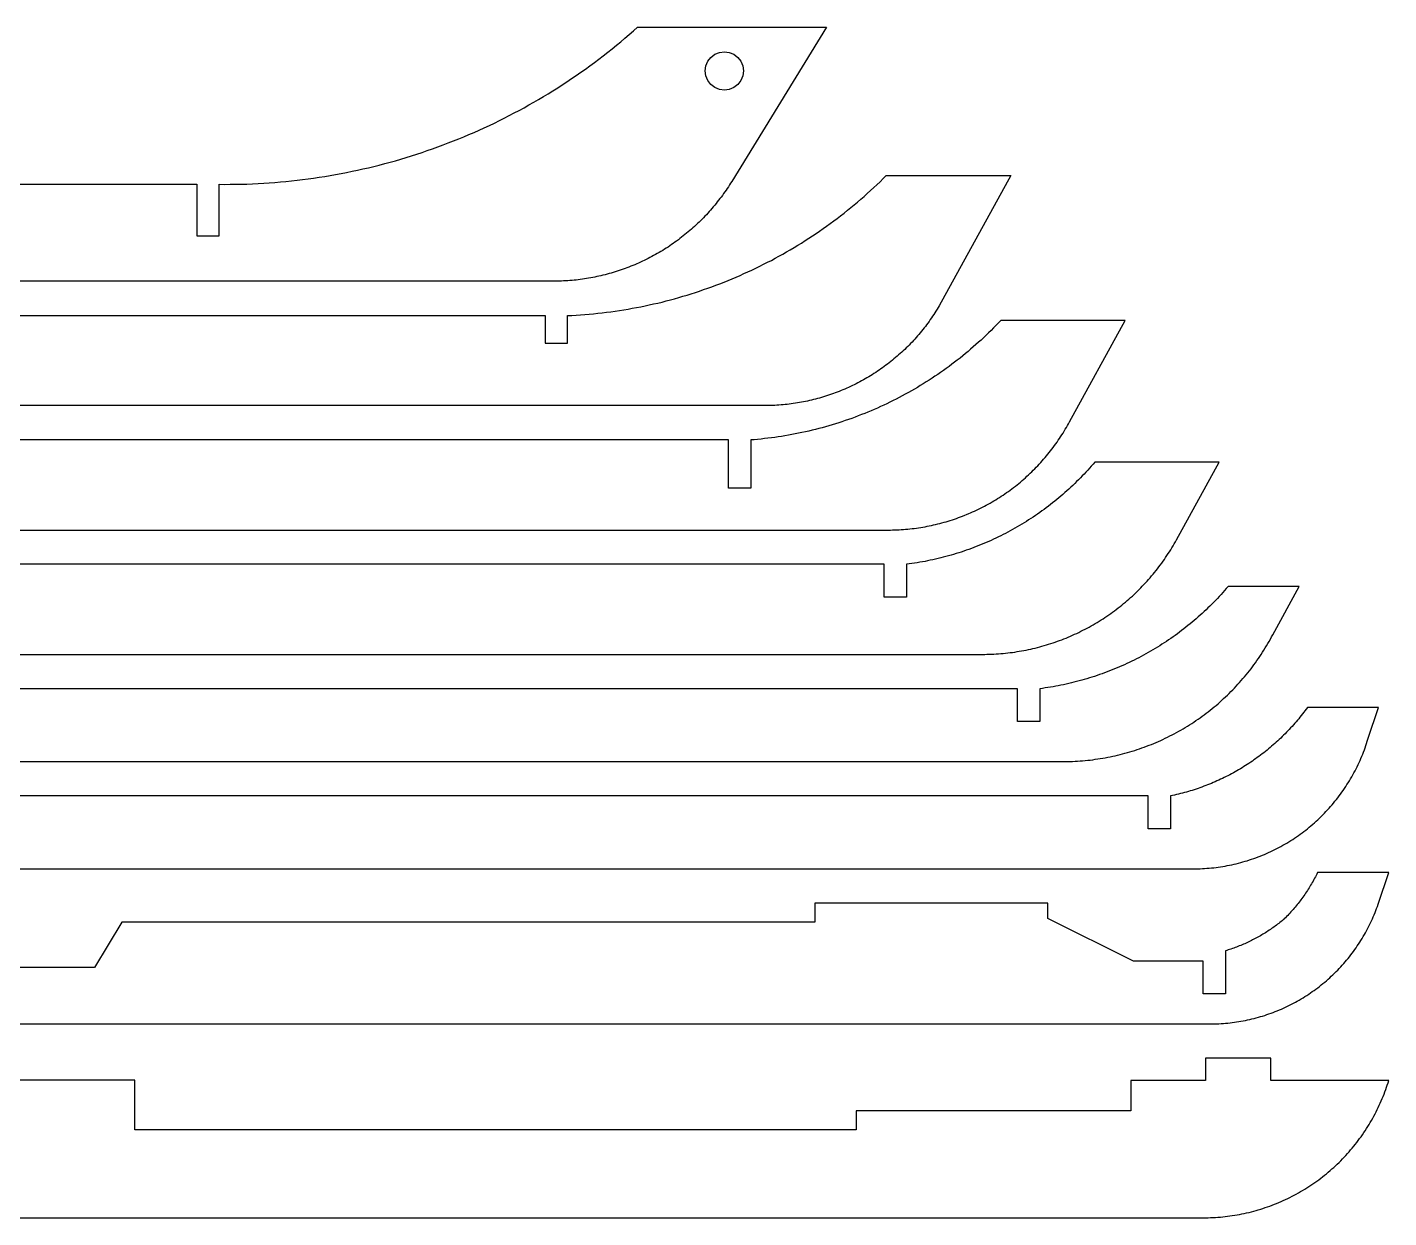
# Model space of a CAD drawing. Header units: millimetres. Extents: x -913 to 55, y -4 to 461.
# Drawn here: x -158.5 to 55.1, y 13 to 199.9 of the extents above; entities that cross this region are included whole.
import ezdxf

# ---------------------------------------------------------------- set-up
doc = ezdxf.new("R2010")
doc.units = ezdxf.units.MM
doc.header["$MEASUREMENT"] = 0
doc.layers.add('Inner_Cut', color=10, linetype='Continuous')

msp = doc.modelspace()

# ---------------------------------------------------------------- linework, layer by layer
for points in [[(-418.48, 175.25), (-131.91, 175.25), (-131.91, 167.14), (-128.41, 167.14), (-128.41, 175.25), (-127.54, 175.24), (-126.66, 175.25), (-125.79, 175.26), (-124.91, 175.27), (-124.04, 175.3), (-123.16, 175.33), (-122.29, 175.38), (-121.41, 175.43), (-120.54, 175.48), (-119.67, 175.55), (-118.8, 175.62), (-117.92, 175.7), (-117.05, 175.79), (-116.18, 175.89), (-115.32, 175.99), (-114.45, 176.11), (-113.58, 176.23), (-112.71, 176.35), (-111.85, 176.49), (-110.99, 176.63), (-110.13, 176.79), (-109.27, 176.95), (-108.41, 177.11), (-107.55, 177.29), (-106.69, 177.47), (-105.84, 177.66), (-104.99, 177.86), (-104.14, 178.06), (-103.29, 178.28), (-102.44, 178.5), (-101.6, 178.73), (-100.75, 178.96), (-99.91, 179.21), (-99.07, 179.46), (-98.24, 179.72), (-97.41, 179.99), (-96.57, 180.26), (-95.75, 180.54), (-94.92, 180.83), (-94.1, 181.13), (-93.28, 181.43), (-92.46, 181.74), (-91.64, 182.06), (-90.83, 182.39), (-90.02, 182.72), (-89.22, 183.06), (-88.41, 183.41), (-87.61, 183.76), (-86.82, 184.13), (-86.02, 184.5), (-85.23, 184.87), (-84.45, 185.26), (-83.67, 185.65), (-82.89, 186.05), (-82.11, 186.45), (-81.34, 186.86), (-80.57, 187.28), (-79.81, 187.71), (-79.05, 188.14), (-78.29, 188.58), (-77.54, 189.03), (-76.79, 189.48), (-76.04, 189.94), (-75.3, 190.41), (-74.57, 190.88), (-73.84, 191.36), (-73.11, 191.85), (-72.39, 192.34), (-71.67, 192.84), (-70.95, 193.35), (-70.24, 193.86), (-69.54, 194.38), (-68.84, 194.9), (-68.14, 195.44), (-67.45, 195.97), (-66.77, 196.52), (-66.09, 197.07), (-65.41, 197.62), (-64.74, 198.19), (-64.08, 198.76), (-63.42, 199.33), (-62.76, 199.91), (-33.13, 199.91), (-47.99, 175.71), (-48.17, 175.43), (-48.34, 175.15), (-48.52, 174.88), (-48.7, 174.6), (-48.89, 174.33), (-49.08, 174.06), (-49.27, 173.79), (-49.46, 173.52), (-49.65, 173.26), (-49.85, 173), (-50.05, 172.74), (-50.26, 172.48), (-50.46, 172.22), (-50.67, 171.97), (-50.88, 171.71), (-51.09, 171.46), (-51.31, 171.22), (-51.53, 170.97), (-51.75, 170.73), (-51.97, 170.48), (-52.2, 170.25), (-52.42, 170.01), (-52.65, 169.77), (-52.89, 169.54), (-53.12, 169.31), (-53.36, 169.08), (-53.6, 168.86), (-53.84, 168.63), (-54.08, 168.41), (-54.33, 168.2), (-54.58, 167.98), (-54.83, 167.77), (-55.08, 167.56), (-55.34, 167.35), (-55.59, 167.14), (-55.85, 166.94), (-56.11, 166.74), (-56.37, 166.54), (-56.64, 166.35), (-56.91, 166.16), (-57.17, 165.97), (-57.44, 165.78), (-57.72, 165.59), (-57.99, 165.41), (-58.27, 165.23), (-58.54, 165.06), (-58.82, 164.88), (-59.11, 164.71), (-59.39, 164.55), (-59.67, 164.38), (-59.96, 164.22), (-60.25, 164.06), (-60.54, 163.9), (-60.83, 163.75), (-61.12, 163.6), (-61.41, 163.45), (-61.71, 163.31), (-62, 163.17), (-62.3, 163.03), (-62.6, 162.89), (-62.9, 162.76), (-63.21, 162.63), (-63.51, 162.5), (-63.81, 162.38), (-64.12, 162.26), (-64.43, 162.14), (-64.73, 162.03), (-65.04, 161.92), (-65.35, 161.81), (-65.67, 161.7), (-65.98, 161.6), (-66.29, 161.5), (-66.61, 161.41), (-66.92, 161.32), (-67.24, 161.23), (-67.56, 161.14), (-67.87, 161.06), (-68.19, 160.98), (-68.51, 160.9), (-68.83, 160.83), (-69.15, 160.76), (-69.48, 160.69), (-69.8, 160.63), (-70.12, 160.57), (-70.45, 160.51), (-70.77, 160.46), (-71.1, 160.4), (-71.42, 160.36), (-71.75, 160.31), (-72.07, 160.27), (-72.4, 160.23), (-72.73, 160.2), (-73.05, 160.17), (-73.38, 160.14), (-73.71, 160.12), (-74.04, 160.09), (-74.37, 160.08), (-74.69, 160.06), (-75.02, 160.05), (-75.35, 160.04), (-75.68, 160.04), (-76.01, 160.04), (-419.71, 160.04)], [(-363.81, 154.65), (-77.24, 154.65), (-77.24, 150.31), (-73.74, 150.31), (-73.74, 154.65), (-73.06, 154.68), (-72.38, 154.72), (-71.7, 154.77), (-71.02, 154.82), (-70.34, 154.88), (-69.67, 154.94), (-68.99, 155.01), (-68.31, 155.08), (-67.63, 155.17), (-66.96, 155.25), (-66.28, 155.35), (-65.61, 155.45), (-64.94, 155.56), (-64.26, 155.67), (-63.59, 155.79), (-62.92, 155.91), (-62.25, 156.04), (-61.59, 156.18), (-60.92, 156.32), (-60.26, 156.47), (-59.59, 156.62), (-58.93, 156.78), (-58.27, 156.95), (-57.61, 157.12), (-56.95, 157.3), (-56.3, 157.49), (-55.64, 157.68), (-54.99, 157.87), (-54.34, 158.07), (-53.69, 158.28), (-53.04, 158.5), (-52.4, 158.72), (-51.75, 158.94), (-51.11, 159.17), (-50.47, 159.41), (-49.84, 159.65), (-49.2, 159.9), (-48.57, 160.16), (-47.94, 160.41), (-47.31, 160.68), (-46.69, 160.95), (-46.07, 161.23), (-45.45, 161.51), (-44.83, 161.8), (-44.21, 162.09), (-43.6, 162.39), (-42.99, 162.7), (-42.39, 163.01), (-41.78, 163.32), (-41.18, 163.64), (-40.58, 163.97), (-39.99, 164.3), (-39.4, 164.64), (-38.81, 164.98), (-38.22, 165.33), (-37.64, 165.68), (-37.06, 166.04), (-36.48, 166.41), (-35.91, 166.78), (-35.34, 167.15), (-34.77, 167.53), (-34.21, 167.91), (-33.65, 168.3), (-33.1, 168.7), (-32.54, 169.1), (-32, 169.5), (-31.45, 169.91), (-30.91, 170.32), (-30.37, 170.74), (-29.84, 171.17), (-29.31, 171.6), (-28.78, 172.03), (-28.26, 172.47), (-27.74, 172.91), (-27.23, 173.36), (-26.72, 173.81), (-26.22, 174.27), (-25.71, 174.73), (-25.22, 175.19), (-24.72, 175.66), (-24.24, 176.14), (-23.75, 176.62), (-4.23, 176.62), (-15.44, 156.19), (-15.61, 155.91), (-15.78, 155.63), (-15.95, 155.36), (-16.12, 155.08), (-16.3, 154.81), (-16.48, 154.54), (-16.66, 154.27), (-16.85, 154.01), (-17.04, 153.74), (-17.23, 153.48), (-17.42, 153.22), (-17.61, 152.96), (-17.81, 152.71), (-18.01, 152.45), (-18.22, 152.2), (-18.42, 151.95), (-18.63, 151.7), (-18.84, 151.46), (-19.06, 151.22), (-19.27, 150.97), (-19.49, 150.74), (-19.71, 150.5), (-19.94, 150.26), (-20.16, 150.03), (-20.39, 149.8), (-20.62, 149.57), (-20.85, 149.35), (-21.09, 149.13), (-21.32, 148.91), (-21.56, 148.69), (-21.81, 148.47), (-22.05, 148.26), (-22.3, 148.05), (-22.54, 147.84), (-22.79, 147.63), (-23.05, 147.43), (-23.3, 147.23), (-23.56, 147.03), (-23.82, 146.84), (-24.08, 146.65), (-24.34, 146.46), (-24.6, 146.27), (-24.87, 146.08), (-25.14, 145.9), (-25.41, 145.72), (-25.68, 145.55), (-25.95, 145.37), (-26.23, 145.2), (-26.5, 145.04), (-26.78, 144.87), (-27.06, 144.71), (-27.34, 144.55), (-27.63, 144.39), (-27.91, 144.24), (-28.2, 144.09), (-28.49, 143.94), (-28.78, 143.8), (-29.07, 143.65), (-29.36, 143.51), (-29.66, 143.38), (-29.95, 143.25), (-30.25, 143.12), (-30.55, 142.99), (-30.84, 142.87), (-31.14, 142.74), (-31.45, 142.63), (-31.75, 142.51), (-32.05, 142.4), (-32.36, 142.29), (-32.66, 142.19), (-32.97, 142.09), (-33.28, 141.99), (-33.59, 141.89), (-33.9, 141.8), (-34.21, 141.71), (-34.52, 141.62), (-34.84, 141.54), (-35.15, 141.46), (-35.47, 141.38), (-35.78, 141.31), (-36.1, 141.24), (-36.41, 141.17), (-36.73, 141.11), (-37.05, 141.05), (-37.37, 140.99), (-37.69, 140.93), (-38.01, 140.88), (-38.33, 140.84), (-38.65, 140.79), (-38.97, 140.75), (-39.29, 140.71), (-39.61, 140.68), (-39.94, 140.65), (-40.26, 140.62), (-40.58, 140.59), (-40.9, 140.57), (-41.23, 140.55), (-41.55, 140.54), (-41.87, 140.53), (-42.2, 140.52), (-42.52, 140.51), (-42.85, 140.51), (-365.04, 140.51)], [(-336.32, 120.99), (-23.44, 120.99), (-23.1, 120.99), (-22.75, 121), (-22.41, 121.01), (-22.07, 121.02), (-21.73, 121.04), (-21.39, 121.06), (-21.05, 121.08), (-20.71, 121.11), (-20.37, 121.14), (-20.03, 121.17), (-19.69, 121.21), (-19.35, 121.25), (-19.02, 121.29), (-18.68, 121.34), (-18.34, 121.4), (-18.01, 121.45), (-17.67, 121.51), (-17.33, 121.57), (-17, 121.64), (-16.67, 121.71), (-16.33, 121.78), (-16, 121.86), (-15.67, 121.94), (-15.34, 122.02), (-15.01, 122.11), (-14.68, 122.2), (-14.35, 122.29), (-14.02, 122.39), (-13.7, 122.49), (-13.37, 122.6), (-13.05, 122.71), (-12.73, 122.82), (-12.41, 122.93), (-12.09, 123.05), (-11.77, 123.17), (-11.45, 123.3), (-11.14, 123.42), (-10.82, 123.56), (-10.51, 123.69), (-10.2, 123.83), (-9.89, 123.97), (-9.58, 124.12), (-9.27, 124.26), (-8.96, 124.41), (-8.66, 124.57), (-8.36, 124.73), (-8.06, 124.89), (-7.76, 125.05), (-7.46, 125.22), (-7.16, 125.39), (-6.87, 125.56), (-6.58, 125.74), (-6.29, 125.92), (-6, 126.1), (-5.71, 126.29), (-5.43, 126.48), (-5.15, 126.67), (-4.87, 126.86), (-4.59, 127.06), (-4.31, 127.26), (-4.04, 127.46), (-3.77, 127.67), (-3.5, 127.88), (-3.23, 128.09), (-2.97, 128.31), (-2.7, 128.52), (-2.44, 128.74), (-2.19, 128.97), (-1.93, 129.19), (-1.68, 129.42), (-1.43, 129.65), (-1.18, 129.89), (-0.93, 130.12), (-0.69, 130.36), (-0.45, 130.6), (-0.21, 130.85), (0.03, 131.09), (0.26, 131.34), (0.49, 131.59), (0.72, 131.85), (0.94, 132.1), (1.17, 132.36), (1.39, 132.62), (1.6, 132.89), (1.82, 133.15), (2.03, 133.42), (2.24, 133.69), (2.44, 133.96), (2.64, 134.24), (2.84, 134.51), (3.04, 134.79), (3.23, 135.07), (3.43, 135.35), (3.61, 135.64), (3.8, 135.93), (3.98, 136.21), (4.16, 136.5), (4.33, 136.8), (4.51, 137.09), (4.68, 137.39), (4.84, 137.68), (5.01, 137.98), (13.72, 153.87), (-5.8, 153.87), (-6.17, 153.47), (-6.55, 153.08), (-6.93, 152.7), (-7.31, 152.31), (-7.7, 151.93), (-8.09, 151.56), (-8.49, 151.18), (-8.88, 150.81), (-9.28, 150.45), (-9.69, 150.09), (-10.1, 149.73), (-10.51, 149.37), (-10.92, 149.02), (-11.34, 148.68), (-11.76, 148.33), (-12.18, 147.99), (-12.61, 147.66), (-13.03, 147.33), (-13.47, 147), (-13.9, 146.68), (-14.34, 146.36), (-14.78, 146.04), (-15.22, 145.73), (-15.67, 145.42), (-16.12, 145.12), (-16.57, 144.82), (-17.03, 144.52), (-17.48, 144.23), (-17.94, 143.94), (-18.41, 143.66), (-18.87, 143.38), (-19.34, 143.1), (-19.81, 142.83), (-20.28, 142.57), (-20.76, 142.3), (-21.23, 142.05), (-21.71, 141.79), (-22.2, 141.54), (-22.68, 141.3), (-23.17, 141.06), (-23.65, 140.82), (-24.15, 140.59), (-24.64, 140.36), (-25.13, 140.14), (-25.63, 139.92), (-26.13, 139.71), (-26.63, 139.5), (-27.13, 139.3), (-27.63, 139.1), (-28.14, 138.9), (-28.65, 138.71), (-29.16, 138.52), (-29.67, 138.34), (-30.18, 138.16), (-30.7, 137.99), (-31.21, 137.82), (-31.73, 137.66), (-32.25, 137.5), (-32.77, 137.35), (-33.29, 137.2), (-33.81, 137.05), (-34.34, 136.91), (-34.86, 136.78), (-35.39, 136.65), (-35.92, 136.52), (-36.44, 136.4), (-36.97, 136.29), (-37.5, 136.18), (-38.04, 136.07), (-38.57, 135.97), (-39.1, 135.87), (-39.64, 135.78), (-40.17, 135.69), (-40.71, 135.61), (-41.25, 135.53), (-41.78, 135.46), (-42.32, 135.39), (-42.86, 135.33), (-43.4, 135.27), (-43.94, 135.22), (-44.48, 135.17), (-45.02, 135.13), (-45.02, 127.55), (-48.52, 127.55), (-48.52, 135.13), (-335.09, 135.13)], [(-322.47, 101.47), (-8.67, 101.47), (-8.31, 101.47), (-7.95, 101.48), (-7.58, 101.49), (-7.22, 101.5), (-6.85, 101.52), (-6.49, 101.54), (-6.13, 101.56), (-5.77, 101.59), (-5.4, 101.62), (-5.04, 101.66), (-4.68, 101.7), (-4.32, 101.74), (-3.96, 101.79), (-3.6, 101.84), (-3.24, 101.9), (-2.88, 101.95), (-2.52, 102.02), (-2.16, 102.08), (-1.8, 102.15), (-1.45, 102.23), (-1.09, 102.3), (-0.74, 102.39), (-0.38, 102.47), (-0.03, 102.56), (0.32, 102.65), (0.67, 102.75), (1.02, 102.85), (1.37, 102.95), (1.72, 103.06), (2.07, 103.17), (2.41, 103.28), (2.76, 103.4), (3.1, 103.52), (3.44, 103.65), (3.78, 103.77), (4.12, 103.91), (4.46, 104.04), (4.8, 104.18), (5.13, 104.32), (5.46, 104.47), (5.8, 104.62), (6.13, 104.77), (6.46, 104.93), (6.78, 105.09), (7.11, 105.25), (7.43, 105.42), (7.75, 105.59), (8.07, 105.76), (8.39, 105.94), (8.71, 106.12), (9.02, 106.3), (9.33, 106.49), (9.64, 106.68), (9.95, 106.87), (10.26, 107.07), (10.56, 107.27), (10.87, 107.47), (11.17, 107.68), (11.46, 107.89), (11.76, 108.1), (12.05, 108.32), (12.34, 108.53), (12.63, 108.76), (12.92, 108.98), (13.2, 109.21), (13.49, 109.44), (13.77, 109.67), (14.04, 109.91), (14.32, 110.15), (14.59, 110.39), (14.86, 110.63), (15.12, 110.88), (15.39, 111.13), (15.65, 111.38), (15.91, 111.64), (16.17, 111.9), (16.42, 112.16), (16.67, 112.42), (16.92, 112.69), (17.16, 112.96), (17.41, 113.23), (17.65, 113.5), (17.88, 113.78), (18.12, 114.06), (18.35, 114.34), (18.57, 114.62), (18.8, 114.91), (19.02, 115.2), (19.24, 115.49), (19.46, 115.78), (19.67, 116.08), (19.88, 116.38), (20.08, 116.68), (20.29, 116.98), (20.49, 117.28), (20.68, 117.59), (20.88, 117.9), (21.07, 118.21), (21.26, 118.52), (21.44, 118.83), (21.62, 119.15), (21.8, 119.47), (28.49, 131.65), (8.96, 131.65), (8.69, 131.33), (8.42, 131.02), (8.14, 130.7), (7.86, 130.39), (7.57, 130.08), (7.29, 129.78), (7, 129.47), (6.71, 129.17), (6.41, 128.87), (6.11, 128.58), (5.81, 128.28), (5.51, 127.99), (5.21, 127.71), (4.9, 127.42), (4.59, 127.14), (4.27, 126.86), (3.96, 126.59), (3.64, 126.31), (3.32, 126.04), (3, 125.77), (2.67, 125.51), (2.34, 125.25), (2.01, 124.99), (1.68, 124.73), (1.35, 124.48), (1.01, 124.23), (0.67, 123.98), (0.33, 123.74), (-0.01, 123.5), (-0.36, 123.26), (-0.71, 123.03), (-1.06, 122.8), (-1.41, 122.57), (-1.76, 122.34), (-2.12, 122.12), (-2.48, 121.9), (-2.84, 121.69), (-3.2, 121.48), (-3.56, 121.27), (-3.93, 121.06), (-4.3, 120.86), (-4.67, 120.66), (-5.04, 120.47), (-5.41, 120.28), (-5.79, 120.09), (-6.16, 119.9), (-6.54, 119.72), (-6.92, 119.54), (-7.3, 119.37), (-7.68, 119.2), (-8.07, 119.03), (-8.45, 118.87), (-8.84, 118.7), (-9.23, 118.55), (-9.62, 118.39), (-10.01, 118.24), (-10.4, 118.1), (-10.8, 117.95), (-11.19, 117.81), (-11.59, 117.68), (-11.99, 117.54), (-12.39, 117.42), (-12.79, 117.29), (-13.19, 117.17), (-13.59, 117.05), (-14, 116.94), (-14.4, 116.82), (-14.8, 116.72), (-15.21, 116.61), (-15.62, 116.51), (-16.03, 116.42), (-16.44, 116.33), (-16.85, 116.24), (-17.26, 116.15), (-17.67, 116.07), (-18.08, 115.99), (-18.49, 115.92), (-18.91, 115.85), (-19.32, 115.78), (-19.74, 115.72), (-20.15, 115.66), (-20.57, 115.61), (-20.57, 110.45), (-24.07, 110.45), (-24.07, 115.61), (-310.63, 115.61)], [(-290.95, 84.64), (3.89, 84.64), (4.29, 84.64), (4.69, 84.65), (5.08, 84.66), (5.48, 84.67), (5.88, 84.69), (6.27, 84.71), (6.67, 84.74), (7.06, 84.77), (7.46, 84.81), (7.85, 84.85), (8.25, 84.89), (8.64, 84.94), (9.04, 85), (9.43, 85.05), (9.82, 85.11), (10.21, 85.18), (10.6, 85.25), (10.99, 85.32), (11.38, 85.4), (11.77, 85.48), (12.16, 85.57), (12.55, 85.66), (12.93, 85.75), (13.32, 85.85), (13.7, 85.95), (14.08, 86.06), (14.46, 86.17), (14.84, 86.28), (15.22, 86.4), (15.6, 86.52), (15.98, 86.65), (16.35, 86.78), (16.73, 86.92), (17.1, 87.05), (17.47, 87.2), (17.84, 87.34), (18.21, 87.49), (18.57, 87.65), (18.94, 87.81), (19.3, 87.97), (19.66, 88.13), (20.02, 88.3), (20.37, 88.48), (20.73, 88.66), (21.08, 88.84), (21.43, 89.02), (21.78, 89.21), (22.13, 89.4), (22.48, 89.6), (22.82, 89.8), (23.16, 90), (23.5, 90.21), (23.84, 90.42), (24.17, 90.63), (24.5, 90.85), (24.83, 91.07), (25.16, 91.3), (25.49, 91.52), (25.81, 91.76), (26.13, 91.99), (26.45, 92.23), (26.76, 92.47), (27.07, 92.72), (27.38, 92.96), (27.69, 93.22), (27.99, 93.47), (28.3, 93.73), (28.59, 93.99), (28.89, 94.26), (29.18, 94.52), (29.47, 94.79), (29.76, 95.07), (30.05, 95.34), (30.33, 95.62), (30.61, 95.91), (30.88, 96.19), (31.15, 96.48), (31.42, 96.77), (31.69, 97.07), (31.95, 97.37), (32.21, 97.67), (32.47, 97.97), (32.72, 98.27), (32.97, 98.58), (33.22, 98.89), (33.47, 99.21), (33.71, 99.52), (33.94, 99.84), (34.18, 100.16), (34.41, 100.49), (34.63, 100.81), (34.86, 101.14), (35.08, 101.47), (35.29, 101.8), (35.5, 102.14), (35.71, 102.48), (35.92, 102.82), (36.12, 103.16), (36.32, 103.5), (36.51, 103.85), (36.7, 104.2), (36.89, 104.55), (41.05, 112.13), (29.88, 112.13), (29.6, 111.81), (29.33, 111.49), (29.05, 111.18), (28.77, 110.87), (28.48, 110.56), (28.2, 110.25), (27.91, 109.95), (27.62, 109.65), (27.32, 109.35), (27.02, 109.06), (26.72, 108.76), (26.42, 108.47), (26.12, 108.18), (25.81, 107.9), (25.5, 107.62), (25.18, 107.34), (24.87, 107.06), (24.55, 106.79), (24.23, 106.52), (23.91, 106.25), (23.58, 105.99), (23.25, 105.73), (22.92, 105.47), (22.59, 105.21), (22.26, 104.96), (21.92, 104.71), (21.58, 104.46), (21.24, 104.22), (20.9, 103.98), (20.55, 103.74), (20.2, 103.51), (19.85, 103.28), (19.5, 103.05), (19.15, 102.82), (18.79, 102.6), (18.43, 102.38), (18.07, 102.17), (17.71, 101.96), (17.35, 101.75), (16.98, 101.54), (16.61, 101.34), (16.24, 101.14), (15.87, 100.95), (15.5, 100.75), (15.13, 100.57), (14.75, 100.38), (14.37, 100.2), (13.99, 100.02), (13.61, 99.85), (13.23, 99.68), (12.84, 99.51), (12.46, 99.34), (12.07, 99.18), (11.68, 99.02), (11.29, 98.87), (10.9, 98.72), (10.51, 98.57), (10.11, 98.43), (9.72, 98.29), (9.32, 98.15), (8.92, 98.02), (8.52, 97.89), (8.12, 97.77), (7.72, 97.65), (7.32, 97.53), (6.92, 97.41), (6.51, 97.3), (6.11, 97.2), (5.7, 97.09), (5.29, 96.99), (4.88, 96.9), (4.48, 96.8), (4.07, 96.71), (3.65, 96.63), (3.24, 96.55), (2.83, 96.47), (2.42, 96.4), (2, 96.33), (1.59, 96.26), (1.18, 96.2), (0.76, 96.14), (0.34, 96.08), (0.34, 90.93), (-3.16, 90.93), (-3.16, 96.08), (-289.72, 96.08)], [(-270.46, 67.81), (24.4, 67.81), (24.76, 67.81), (25.12, 67.82), (25.48, 67.83), (25.84, 67.84), (26.2, 67.86), (26.55, 67.89), (26.91, 67.92), (27.27, 67.95), (27.62, 67.99), (27.98, 68.03), (28.34, 68.08), (28.69, 68.13), (29.05, 68.19), (29.4, 68.25), (29.75, 68.31), (30.1, 68.38), (30.46, 68.46), (30.81, 68.53), (31.15, 68.62), (31.5, 68.7), (31.85, 68.79), (32.2, 68.89), (32.54, 68.99), (32.88, 69.09), (33.23, 69.2), (33.57, 69.31), (33.91, 69.43), (34.24, 69.55), (34.58, 69.68), (34.91, 69.81), (35.25, 69.94), (35.58, 70.08), (35.91, 70.22), (36.23, 70.37), (36.56, 70.52), (36.88, 70.67), (37.21, 70.83), (37.53, 70.99), (37.84, 71.16), (38.16, 71.33), (38.47, 71.5), (38.78, 71.68), (39.09, 71.86), (39.4, 72.05), (39.7, 72.24), (40.01, 72.43), (40.31, 72.63), (40.6, 72.83), (40.9, 73.04), (41.19, 73.24), (41.48, 73.46), (41.77, 73.67), (42.05, 73.89), (42.33, 74.11), (42.61, 74.34), (42.88, 74.57), (43.16, 74.8), (43.43, 75.04), (43.69, 75.28), (43.96, 75.52), (44.22, 75.77), (44.47, 76.02), (44.73, 76.27), (44.98, 76.53), (45.23, 76.79), (45.47, 77.05), (45.71, 77.32), (45.95, 77.59), (46.19, 77.86), (46.42, 78.13), (46.64, 78.41), (46.87, 78.69), (47.09, 78.97), (47.31, 79.26), (47.52, 79.54), (47.73, 79.84), (47.94, 80.13), (48.14, 80.43), (48.34, 80.72), (48.53, 81.03), (48.72, 81.33), (48.91, 81.63), (49.09, 81.94), (49.27, 82.25), (49.45, 82.57), (49.62, 82.88), (49.79, 83.2), (49.95, 83.52), (50.11, 83.84), (50.27, 84.16), (50.42, 84.49), (50.57, 84.81), (50.71, 85.14), (50.85, 85.47), (50.99, 85.8), (51.12, 86.14), (51.25, 86.47), (51.37, 86.81), (51.49, 87.15), (51.6, 87.49), (51.71, 87.83), (51.82, 88.17), (53.49, 93.15), (42.31, 93.15), (42.12, 92.89), (41.93, 92.63), (41.74, 92.38), (41.55, 92.12), (41.35, 91.87), (41.15, 91.63), (40.95, 91.38), (40.74, 91.13), (40.54, 90.89), (40.33, 90.65), (40.12, 90.41), (39.91, 90.17), (39.69, 89.93), (39.47, 89.7), (39.25, 89.47), (39.03, 89.24), (38.81, 89.01), (38.59, 88.79), (38.36, 88.56), (38.13, 88.34), (37.9, 88.12), (37.66, 87.9), (37.43, 87.69), (37.19, 87.47), (36.95, 87.26), (36.71, 87.05), (36.47, 86.85), (36.23, 86.64), (35.98, 86.44), (35.73, 86.24), (35.48, 86.04), (35.23, 85.85), (34.97, 85.65), (34.72, 85.46), (34.46, 85.27), (34.2, 85.09), (33.94, 84.9), (33.68, 84.72), (33.42, 84.54), (33.15, 84.36), (32.89, 84.19), (32.62, 84.02), (32.35, 83.85), (32.08, 83.68), (31.8, 83.52), (31.53, 83.35), (31.25, 83.19), (30.97, 83.04), (30.7, 82.88), (30.42, 82.73), (30.13, 82.58), (29.85, 82.43), (29.57, 82.29), (29.28, 82.15), (28.99, 82.01), (28.71, 81.87), (28.42, 81.74), (28.13, 81.6), (27.83, 81.47), (27.54, 81.35), (27.25, 81.22), (26.95, 81.1), (26.66, 80.98), (26.36, 80.87), (26.06, 80.76), (25.76, 80.65), (25.46, 80.54), (25.16, 80.43), (24.86, 80.33), (24.56, 80.23), (24.25, 80.13), (23.95, 80.04), (23.64, 79.95), (23.33, 79.86), (23.03, 79.78), (22.72, 79.69), (22.41, 79.61), (22.1, 79.54), (21.79, 79.46), (21.48, 79.39), (21.17, 79.32), (20.86, 79.25), (20.86, 74.1), (17.36, 74.1), (17.36, 79.25), (-269.21, 79.25)], [(-288.72, 43.49), (26, 43.49), (26.35, 43.48), (26.7, 43.47), (27.05, 43.47), (27.39, 43.47), (27.74, 43.48), (28.09, 43.49), (28.44, 43.5), (28.79, 43.52), (29.14, 43.54), (29.48, 43.57), (29.83, 43.6), (30.18, 43.64), (30.53, 43.68), (30.87, 43.73), (31.22, 43.78), (31.56, 43.83), (31.9, 43.89), (32.25, 43.95), (32.59, 44.02), (32.93, 44.09), (33.27, 44.17), (33.61, 44.24), (33.95, 44.33), (34.29, 44.42), (34.63, 44.51), (34.96, 44.61), (35.29, 44.71), (35.63, 44.81), (35.96, 44.92), (36.29, 45.03), (36.62, 45.15), (36.94, 45.27), (37.27, 45.4), (37.59, 45.53), (37.92, 45.66), (38.24, 45.8), (38.55, 45.94), (38.87, 46.09), (39.19, 46.24), (39.5, 46.39), (39.81, 46.55), (40.12, 46.71), (40.43, 46.87), (40.73, 47.04), (41.04, 47.22), (41.34, 47.39), (41.64, 47.57), (41.93, 47.76), (42.23, 47.94), (42.52, 48.14), (42.81, 48.33), (43.09, 48.53), (43.38, 48.73), (43.66, 48.94), (43.94, 49.15), (44.22, 49.36), (44.49, 49.58), (44.76, 49.8), (45.03, 50.02), (45.29, 50.25), (45.56, 50.48), (45.82, 50.71), (46.07, 50.94), (46.33, 51.18), (46.58, 51.43), (46.82, 51.67), (47.07, 51.92), (47.31, 52.17), (47.55, 52.43), (47.78, 52.69), (48.02, 52.95), (48.24, 53.21), (48.47, 53.48), (48.69, 53.75), (48.91, 54.02), (49.12, 54.29), (49.34, 54.57), (49.54, 54.85), (49.75, 55.13), (49.95, 55.42), (50.15, 55.71), (50.34, 56), (50.53, 56.29), (50.72, 56.58), (50.9, 56.88), (51.08, 57.18), (51.25, 57.48), (51.43, 57.79), (51.59, 58.09), (51.76, 58.4), (51.92, 58.71), (52.07, 59.02), (52.22, 59.34), (52.37, 59.65), (52.52, 59.97), (52.66, 60.29), (52.79, 60.61), (52.93, 60.93), (53.05, 61.26), (53.18, 61.58), (53.3, 61.91), (53.41, 62.24), (55.08, 67.21), (43.91, 67.21), (43.8, 66.99), (43.68, 66.77), (43.57, 66.55), (43.45, 66.33), (43.33, 66.11), (43.21, 65.89), (43.09, 65.68), (42.96, 65.46), (42.83, 65.25), (42.7, 65.03), (42.57, 64.82), (42.44, 64.61), (42.31, 64.4), (42.17, 64.2), (42.03, 63.99), (41.89, 63.78), (41.75, 63.58), (41.6, 63.38), (41.46, 63.17), (41.31, 62.97), (41.16, 62.78), (41.01, 62.58), (40.86, 62.38), (40.7, 62.19), (40.55, 61.99), (40.39, 61.8), (40.23, 61.61), (40.07, 61.42), (39.9, 61.23), (39.74, 61.05), (39.57, 60.86), (39.4, 60.68), (39.23, 60.5), (39.06, 60.32), (38.89, 60.14), (38.75, 60), (38.71, 59.97), (38.54, 59.82), (38.36, 59.67), (38.18, 59.53), (38, 59.38), (37.82, 59.24), (37.64, 59.1), (37.45, 58.96), (37.27, 58.82), (37.08, 58.69), (36.89, 58.55), (36.7, 58.42), (36.51, 58.29), (36.32, 58.16), (36.13, 58.04), (35.93, 57.91), (35.74, 57.79), (35.54, 57.66), (35.35, 57.54), (35.15, 57.43), (34.95, 57.31), (34.75, 57.19), (34.55, 57.08), (34.35, 56.97), (34.14, 56.86), (33.94, 56.75), (33.73, 56.65), (33.53, 56.54), (33.32, 56.44), (33.11, 56.34), (32.9, 56.24), (32.69, 56.15), (32.48, 56.05), (32.27, 55.96), (32.06, 55.87), (31.85, 55.78), (31.63, 55.7), (31.42, 55.61), (31.2, 55.53), (30.99, 55.45), (30.77, 55.37), (30.55, 55.29), (30.33, 55.22), (30.11, 55.14), (29.89, 55.07), (29.67, 55), (29.45, 54.94), (29.45, 48.17), (25.95, 48.17), (25.95, 53.32), (15.03, 53.32), (1.6, 60), (1.6, 62.42), (-34.94, 62.42), (-34.94, 59.46), (-143.7, 59.46), (-147.97, 52.3), (-184.76, 52.3)], [(-173.28, 13.04), (26, 13.04), (26.38, 13.04), (26.76, 13.05), (27.14, 13.06), (27.52, 13.08), (27.9, 13.1), (28.28, 13.12), (28.66, 13.16), (29.04, 13.19), (29.41, 13.23), (29.79, 13.28), (30.17, 13.33), (30.54, 13.38), (30.92, 13.44), (31.3, 13.5), (31.67, 13.57), (32.04, 13.65), (32.41, 13.72), (32.79, 13.81), (33.16, 13.89), (33.53, 13.99), (33.89, 14.08), (34.26, 14.18), (34.62, 14.29), (34.99, 14.4), (35.35, 14.51), (35.71, 14.63), (36.07, 14.76), (36.43, 14.88), (36.79, 15.02), (37.14, 15.15), (37.49, 15.3), (37.84, 15.44), (38.19, 15.59), (38.54, 15.75), (38.89, 15.91), (39.23, 16.07), (39.57, 16.24), (39.91, 16.41), (40.25, 16.59), (40.58, 16.77), (40.91, 16.95), (41.25, 17.14), (41.57, 17.33), (41.9, 17.53), (42.22, 17.73), (42.54, 17.93), (42.86, 18.14), (43.17, 18.36), (43.49, 18.57), (43.8, 18.79), (44.1, 19.02), (44.41, 19.25), (44.71, 19.48), (45.01, 19.72), (45.3, 19.96), (45.59, 20.2), (45.88, 20.45), (46.17, 20.7), (46.45, 20.95), (46.73, 21.21), (47.01, 21.47), (47.28, 21.73), (47.55, 22), (47.82, 22.27), (48.08, 22.55), (48.34, 22.83), (48.6, 23.11), (48.85, 23.39), (49.1, 23.68), (49.34, 23.97), (49.58, 24.26), (49.82, 24.56), (50.06, 24.86), (50.29, 25.16), (50.51, 25.47), (50.74, 25.77), (50.96, 26.08), (51.17, 26.4), (51.38, 26.71), (51.59, 27.03), (51.79, 27.36), (51.99, 27.68), (52.19, 28.01), (52.38, 28.33), (52.56, 28.67), (52.75, 29), (52.93, 29.33), (53.1, 29.67), (53.27, 30.01), (53.44, 30.36), (53.6, 30.7), (53.75, 31.05), (53.91, 31.39), (54.06, 31.74), (54.2, 32.1), (54.34, 32.45), (54.47, 32.8), (54.61, 33.16), (54.73, 33.52), (54.85, 33.88), (54.97, 34.24), (55.08, 34.61), (36.6, 34.61), (36.6, 38.11), (26.32, 38.11), (26.32, 34.61), (14.61, 34.61), (14.61, 29.82), (-28.48, 29.82), (-28.48, 26.86), (-141.65, 26.86), (-141.65, 34.63), (-193.01, 34.63)]]:
    msp.add_lwpolyline(points)
at = {"layer": 'Inner_Cut'}
msp.add_lwpolyline([(-51.28, 190.92), (-51.76, 191.55), (-52.06, 192.27), (-52.16, 193.05), (-52.06, 193.83), (-51.76, 194.56), (-51.28, 195.18), (-50.66, 195.66), (-49.93, 195.96), (-49.15, 196.06), (-48.37, 195.96), (-47.65, 195.66), (-47.02, 195.18), (-46.55, 194.56), (-46.24, 193.83), (-46.14, 193.05), (-46.24, 192.27), (-46.55, 191.55), (-47.02, 190.92), (-47.65, 190.45), (-48.37, 190.14), (-49.15, 190.04), (-49.93, 190.14), (-50.66, 190.45)], close=True, dxfattribs=at)

doc.saveas('drawing.dxf')
